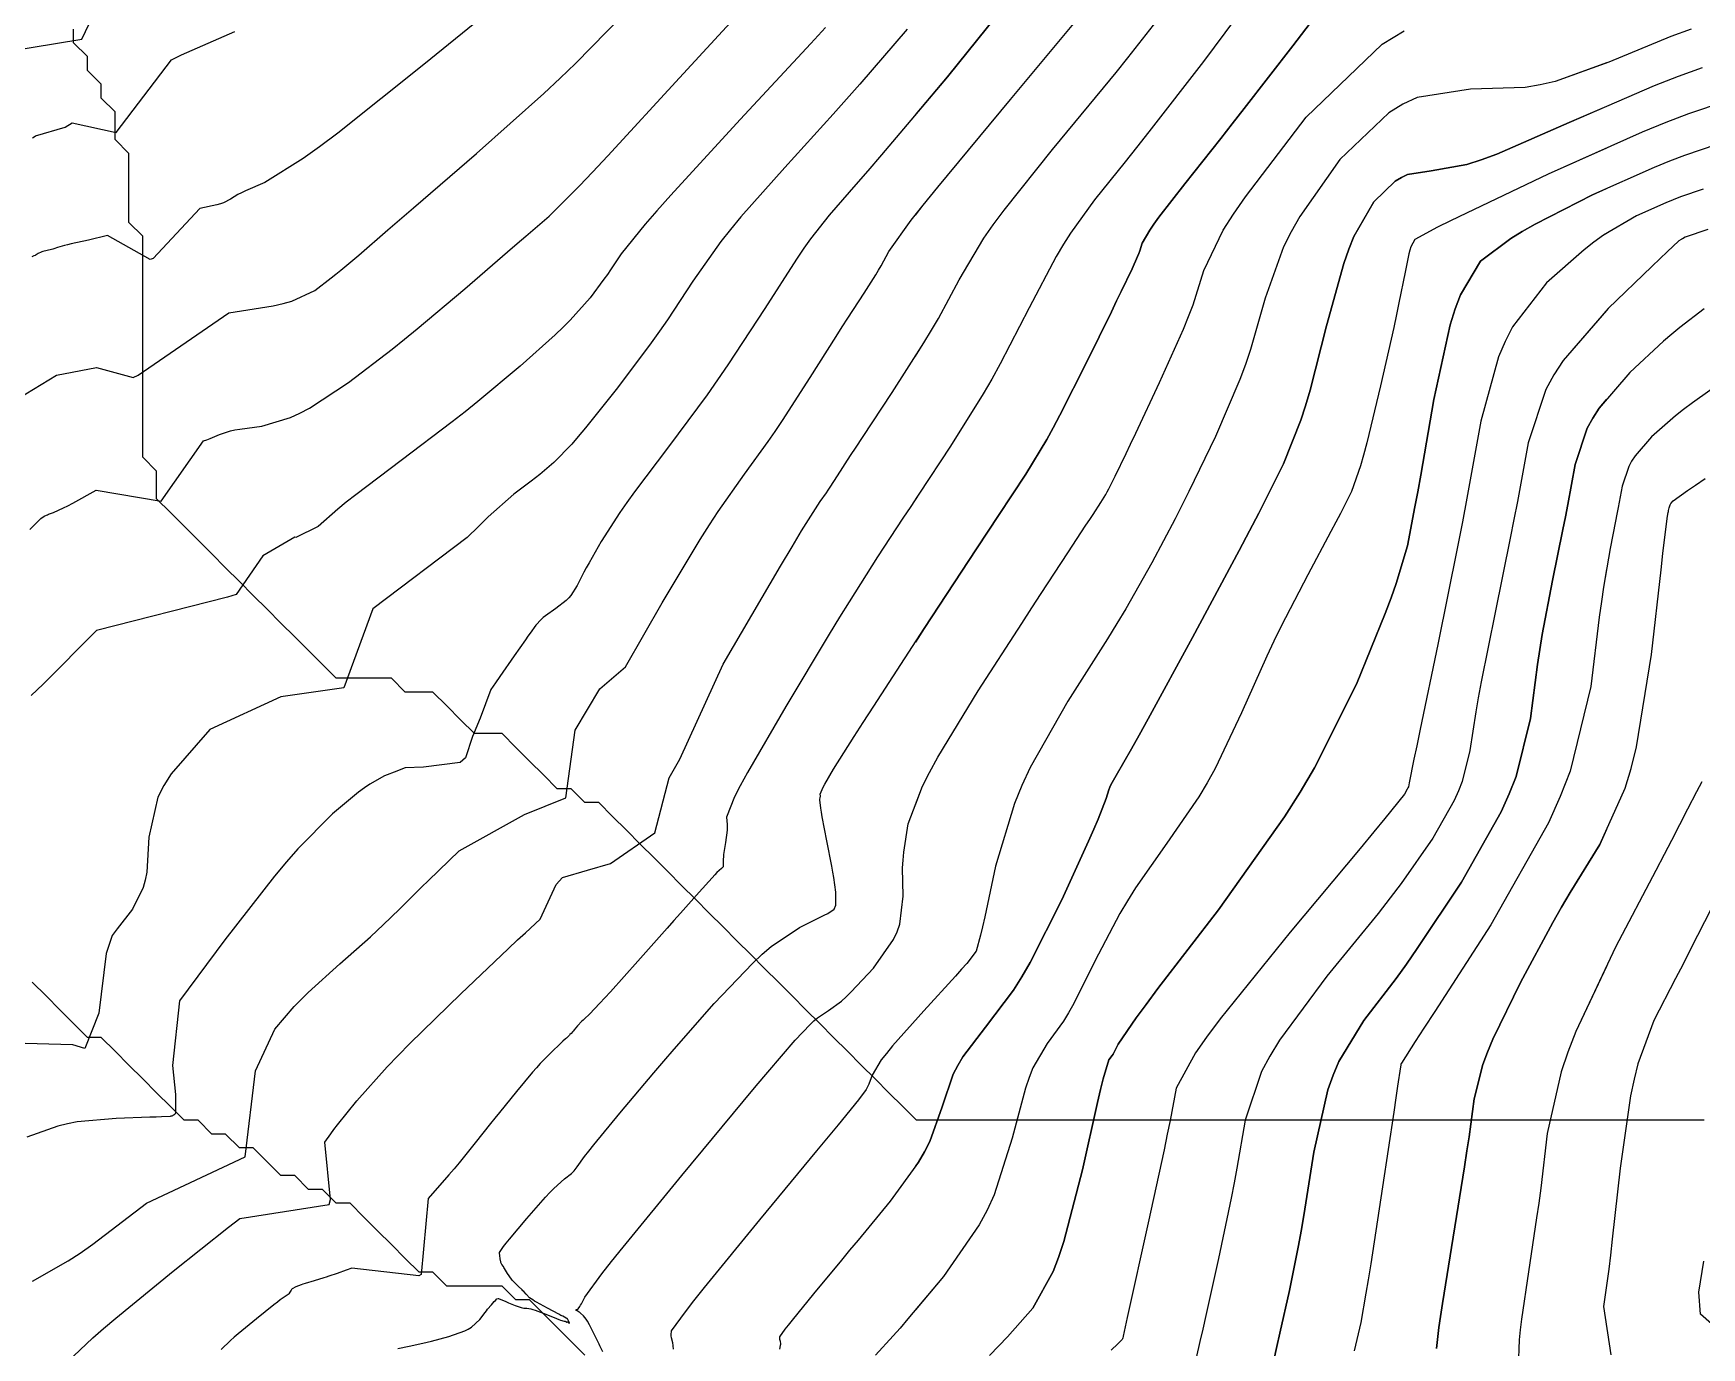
# Model space of a CAD drawing. Header units: metres. Extents: x 837475 to 838479, y 1189012 to 1191015.
# Drawn here: x 837761.1 to 837881.8, y 1190679.5 to 1190774.6 of the extents above; entities that cross this region are included whole.
import ezdxf

# ---------------------------------------------------------------- set-up
doc = ezdxf.new("R2010")
doc.units = ezdxf.units.M
doc.header["$LTSCALE"] = 0.3
for name, color, linetype in [('COTAS 10', 1, 'Continuous'), ('COTAS INT', 252, 'Continuous'), ('DRENAJE', 5, 'Continuous')]:
    doc.layers.add(name, color=color, linetype=linetype)

msp = doc.modelspace()

# ---------------------------------------------------------------- linework, layer by layer
at = {"layer": 'COTAS 10'}
for points, elevation in [([(837759.203, 1190773.266), (837764.619, 1190774.165), (837766.819, 1190778.773)], 1650), ([(837849.54, 1190777.655), (837845.756, 1190772.541), (837841.805, 1190767.453), (837840.907, 1190766.311), (837840.095, 1190765.285), (837837.872, 1190762.541), (837836.137, 1190760.129), (837835.631, 1190759.312), (837835.115, 1190758.431), (837833.163, 1190754.709), (837831.06, 1190750.654), (837830.448, 1190749.563), (837829.824, 1190748.486), (837827.464, 1190744.709), (837825.167, 1190741.235), (837824.583, 1190740.348), (837824.02, 1190739.494), (837822.173, 1190736.684), (837820.122, 1190733.447), (837819.431, 1190732.324), (837818.687, 1190731.103), (837815.552, 1190725.876), (837812.773, 1190721.076), (837812.252, 1190720.124), (837811.84, 1190719.336), (837811.251, 1190717.852), (837811.31, 1190717.317), (837811.306, 1190717.127), (837811.294, 1190716.919), (837811.179, 1190716.018), (837811.049, 1190715.161), (837811.028, 1190714.981), (837811.013, 1190714.825), (837811.012, 1190714.471), (837811.017, 1190714.304), (837811.007, 1190714.266), (837810.991, 1190714.233), (837810.889, 1190714.142), (837810.56, 1190713.841), (837810.401, 1190713.675), (837810.212, 1190713.472), (837809.284, 1190712.44), (837807.92, 1190710.901), (837807.456, 1190710.378), (837806.955, 1190709.813), (837804.835, 1190707.426), (837802.862, 1190705.221), (837802.453, 1190704.771), (837802.104, 1190704.391), (837801.341, 1190703.601), (837800.983, 1190703.266), (837800.889, 1190703.173), (837800.797, 1190703.081), (837800.486, 1190702.748), (837800.232, 1190702.463), (837800.177, 1190702.401), (837800.129, 1190702.346), (837800.01, 1190702.206), (837799.931, 1190702.116), (837799.909, 1190702.091), (837799.886, 1190702.067), (837799.8, 1190701.983), (837799.719, 1190701.907), (837799.698, 1190701.889), (837799.679, 1190701.872), (837799.616, 1190701.82), (837799.428, 1190701.648), (837799.33, 1190701.556), (837799.212, 1190701.445), (837798.618, 1190700.881), (837797.785, 1190700.021), (837797.517, 1190699.722), (837797.232, 1190699.398), (837796.065, 1190698.008), (837794.832, 1190696.488), (837794.505, 1190696.081), (837794.184, 1190695.681), (837793.078, 1190694.287), (837791.908, 1190692.846), (837791.547, 1190692.416), (837791.169, 1190691.973), (837789.671, 1190690.259), (837789.175, 1190684.765), (837789.01, 1190684.667), (837784.148, 1190685.222), (837783.739, 1190685.065), (837783.096, 1190684.831), (837782.485, 1190684.628), (837782.305, 1190684.571), (837782.12, 1190684.514), (837781.414, 1190684.307), (837780.763, 1190684.111), (837780.613, 1190684.061), (837780.476, 1190684.013), (837780.093, 1190683.857), (837779.846, 1190683.714), (837779.795, 1190683.675), (837779.752, 1190683.635), (837779.658, 1190683.491), (837779.592, 1190683.362), (837779.565, 1190683.331), (837779.536, 1190683.302), (837779.4, 1190683.215), (837778.975, 1190682.917), (837778.763, 1190682.755), (837778.51, 1190682.559), (837777.254, 1190681.561), (837775.937, 1190680.475), (837775.645, 1190680.223), (837775.385, 1190679.992), (837774.707, 1190679.331)], 1670), ([(837849.54, 1190777.655), (837845.756, 1190772.541), (837841.805, 1190767.453), (837840.907, 1190766.311), (837840.095, 1190765.285), (837837.872, 1190762.541), (837836.137, 1190760.129), (837835.631, 1190759.312), (837835.115, 1190758.431), (837833.163, 1190754.709), (837831.06, 1190750.654), (837830.448, 1190749.563), (837829.824, 1190748.486), (837827.464, 1190744.709), (837825.167, 1190741.235), (837824.923, 1190740.865)], 1670), ([(837818.413, 1190775.009), (837817.346, 1190773.846), (837812.251, 1190768.339), (837807.237, 1190762.875), (837806.222, 1190761.739), (837805.369, 1190760.767), (837803.634, 1190758.617), (837802.876, 1190757.471), (837802.638, 1190757.131), (837802.388, 1190756.782), (837801.383, 1190755.442), (837799.951, 1190753.829), (837799.43, 1190753.308), (837798.857, 1190752.754), (837796.338, 1190750.487), (837793.271, 1190747.933), (837792.351, 1190747.199), (837791.401, 1190746.453), (837787.714, 1190743.662), (837784.431, 1190741.187), (837783.735, 1190740.641), (837783.132, 1190740.155), (837781.725, 1190738.901), (837780.094, 1190738.106), (837780.021, 1190738.125), (837777.708, 1190736.77), (837775.783, 1190733.97), (837775.149, 1190733.772), (837765.672, 1190731.352), (837761.813, 1190727.487), (837760.95, 1190726.665)], 1660), ([(837886.152, 1190770.541), (837880.852, 1190768.758), (837879.214, 1190768.122), (837877.502, 1190767.424), (837870.703, 1190764.389), (837864.792, 1190761.572), (837863.641, 1190761.011), (837862.699, 1190760.545), (837861.048, 1190759.655), (837860.769, 1190759.13), (837860.693, 1190758.895), (837860.617, 1190758.62), (837860.345, 1190757.302), (837859.909, 1190755.084), (837859.73, 1190754.241), (837859.525, 1190753.299), (837858.574, 1190749.073), (837857.573, 1190744.936), (837857.337, 1190744.05), (837857.119, 1190743.278), (837856.478, 1190741.426), (837855.671, 1190739.823), (837855.349, 1190739.207), (837854.983, 1190738.517), (837853.305, 1190735.402), (837851.38, 1190731.678), (837850.859, 1190730.603), (837850.344, 1190729.509), (837848.525, 1190725.402), (837846.61, 1190721.38), (837846.034, 1190720.341), (837845.439, 1190719.333), (837843.123, 1190715.962), (837840.836, 1190712.73), (837840.259, 1190711.81), (837839.707, 1190710.88), (837837.915, 1190707.433), (837836.392, 1190704.38), (837836.01, 1190703.698), (837835.644, 1190703.087), (837834.465, 1190701.472), (837833.427, 1190699.72), (837833.151, 1190699.022), (837832.878, 1190698.233), (837831.934, 1190694.617), (837830.613, 1190690.519), (837830.103, 1190689.426), (837829.532, 1190688.35), (837826.949, 1190684.617), (837824.923, 1190682.197)], 1680), ([(837874.923, 1190766.273), (837870.703, 1190764.389), (837864.792, 1190761.572), (837863.641, 1190761.011), (837862.699, 1190760.545), (837861.048, 1190759.655), (837860.769, 1190759.13), (837860.693, 1190758.895), (837860.617, 1190758.62), (837860.345, 1190757.302), (837859.909, 1190755.084), (837859.73, 1190754.241), (837859.525, 1190753.299), (837858.574, 1190749.073), (837857.573, 1190744.936), (837857.337, 1190744.05), (837857.119, 1190743.278), (837856.478, 1190741.426), (837855.671, 1190739.823), (837855.349, 1190739.207), (837854.983, 1190738.517), (837853.305, 1190735.402), (837851.38, 1190731.678), (837850.859, 1190730.603), (837850.344, 1190729.509), (837848.525, 1190725.402), (837846.61, 1190721.38), (837846.034, 1190720.341), (837845.439, 1190719.333), (837843.123, 1190715.962), (837840.836, 1190712.73), (837840.259, 1190711.81), (837839.707, 1190710.88), (837837.915, 1190707.433), (837836.392, 1190704.38), (837836.01, 1190703.698), (837835.644, 1190703.087), (837834.465, 1190701.472), (837833.427, 1190699.72), (837833.151, 1190699.022), (837832.878, 1190698.233), (837831.934, 1190694.617), (837830.613, 1190690.519), (837830.103, 1190689.426), (837829.532, 1190688.35), (837826.949, 1190684.617), (837824.377, 1190681.544), (837823.812, 1190680.885), (837823.312, 1190680.31), (837822.038, 1190678.925)], 1680), ([(837883.831, 1190749.738), (837881.139, 1190747.832), (837880.503, 1190747.351), (837879.914, 1190746.889), (837878.182, 1190745.387), (837876.989, 1190744.006), (837876.74, 1190743.62), (837876.527, 1190743.232), (837876.051, 1190741.818), (837875.769, 1190740.26), (837875.677, 1190739.782), (837875.579, 1190739.282), (837875.178, 1190737.309), (837874.699, 1190734.493), (837874.552, 1190733.463), (837874.399, 1190732.324), (837873.797, 1190727.309), (837872.294, 1190721.181), (837871.574, 1190719.342), (837870.722, 1190717.44), (837866.546, 1190710.058), (837862.492, 1190703.788), (837861.716, 1190702.587), (837861.091, 1190701.619), (837860.086, 1190700.058), (837860.066, 1190700.018), (837860.062, 1190700.008), (837860.059, 1190700), (837860.053, 1190699.975), (837860.047, 1190699.936), (837860.045, 1190699.918), (837860.041, 1190699.897), (837860.025, 1190699.798), (837859.812, 1190698.393), (837859.685, 1190697.55), (837859.528, 1190696.509), (837858.714, 1190691.109), (837857.86, 1190685.535), (837857.678, 1190684.385), (837857.52, 1190683.405), (837857.144, 1190681.286), (837856.67, 1190679.235)], 1690), ([(837874.923, 1190735.813), (837874.699, 1190734.493), (837874.552, 1190733.463), (837874.399, 1190732.324), (837873.797, 1190727.309), (837872.294, 1190721.181), (837871.574, 1190719.342), (837870.722, 1190717.44), (837866.546, 1190710.058), (837862.492, 1190703.788), (837861.716, 1190702.587), (837861.091, 1190701.619), (837860.086, 1190700.058), (837860.066, 1190700.018), (837860.062, 1190700.008), (837860.059, 1190700), (837860.053, 1190699.975), (837860.047, 1190699.936), (837860.045, 1190699.918), (837860.041, 1190699.897), (837860.025, 1190699.798), (837859.812, 1190698.393), (837859.685, 1190697.55), (837859.528, 1190696.509), (837858.714, 1190691.109), (837857.86, 1190685.535), (837857.678, 1190684.385), (837857.52, 1190683.405), (837857.144, 1190681.286), (837856.67, 1190679.235)], 1690)]:
    msp.add_lwpolyline(points, dxfattribs=dict(at, elevation=elevation))
at = {"layer": 'COTAS INT'}
for points, elevation in [([(837787.467, 1190679.403), (837788.295, 1190679.577), (837789.29, 1190679.783), (837789.595, 1190679.855), (837789.913, 1190679.933), (837791.165, 1190680.268), (837792.322, 1190680.685), (837792.578, 1190680.815), (837792.808, 1190680.952), (837793.407, 1190681.497), (837793.792, 1190682.02), (837793.886, 1190682.142), (837793.975, 1190682.254), (837794.25, 1190682.577), (837794.455, 1190682.798), (837794.538, 1190682.888), (837794.633, 1190682.99), (837794.726, 1190683.02), (837794.763, 1190683.016), (837794.806, 1190683.007), (837795.002, 1190682.931), (837795.288, 1190682.801), (837795.388, 1190682.759), (837795.497, 1190682.713), (837795.962, 1190682.524), (837796.41, 1190682.366), (837796.508, 1190682.339), (837796.595, 1190682.321), (837796.812, 1190682.316), (837797.112, 1190682.277), (837797.249, 1190682.236), (837797.411, 1190682.182), (837798.194, 1190681.88), (837798.966, 1190681.568), (837799.121, 1190681.509), (837799.251, 1190681.461), (837799.507, 1190681.384), (837799.586, 1190681.377), (837799.603, 1190681.373), (837799.619, 1190681.367), (837799.663, 1190681.339), (837799.69, 1190681.316), (837799.695, 1190681.314), (837799.699, 1190681.314), (837799.709, 1190681.33), (837799.729, 1190681.337), (837799.741, 1190681.332), (837799.755, 1190681.324), (837799.829, 1190681.268), (837799.89, 1190681.23), (837799.897, 1190681.232), (837799.899, 1190681.241), (837799.87, 1190681.319), (837799.822, 1190681.418), (837799.803, 1190681.456), (837799.783, 1190681.497), (837799.772, 1190681.519), (837799.768, 1190681.525), (837799.764, 1190681.53), (837799.748, 1190681.549), (837799.722, 1190681.569), (837799.712, 1190681.575), (837799.701, 1190681.582), (837799.648, 1190681.609), (837799.406, 1190681.736), (837799.276, 1190681.805), (837799.118, 1190681.89), (837798.317, 1190682.319), (837797.519, 1190682.754), (837797.362, 1190682.842), (837797.234, 1190682.917), (837797.003, 1190683.069), (837796.938, 1190683.149), (837796.914, 1190683.177), (837796.887, 1190683.209), (837796.769, 1190683.346), (837796.595, 1190683.528), (837796.533, 1190683.588), (837796.466, 1190683.652), (837796.174, 1190683.915), (837795.859, 1190684.233), (837795.776, 1190684.331), (837795.696, 1190684.433), (837795.423, 1190684.837), (837795.202, 1190685.197), (837795.154, 1190685.272), (837795.113, 1190685.336), (837795.012, 1190685.476), (837794.954, 1190685.583), (837794.941, 1190685.627), (837794.927, 1190685.676), (837794.887, 1190685.903), (837794.856, 1190686.134), (837794.849, 1190686.186), (837794.843, 1190686.233), (837794.828, 1190686.358), (837795.125, 1190686.789), (837795.315, 1190687.028), (837795.553, 1190687.319), (837796.804, 1190688.806), (837798.171, 1190690.357), (837798.482, 1190690.689), (837798.764, 1190690.979), (837799.538, 1190691.677), (837800.031, 1190692.068), (837800.136, 1190692.165), (837800.227, 1190692.256), (837800.441, 1190692.547), (837800.992, 1190693.301), (837801.296, 1190693.685), (837801.665, 1190694.144), (837803.544, 1190696.438), (837805.992, 1190699.352), (837806.72, 1190700.202), (837807.469, 1190701.072), (837810.357, 1190704.372), (837813.15, 1190707.297), (837813.839, 1190707.931), (837814.492, 1190708.489), (837816.547, 1190709.868), (837818.037, 1190710.607), (837818.334, 1190710.762), (837818.58, 1190710.896), (837819.052, 1190711.198), (837819.155, 1190711.486), (837819.169, 1190711.611), (837819.178, 1190711.755), (837819.157, 1190712.439), (837819.023, 1190713.499), (837818.96, 1190713.882), (837818.886, 1190714.303), (837818.524, 1190716.143), (837818.181, 1190717.869), (837818.119, 1190718.218), (837818.071, 1190718.511), (837818.017, 1190719.105), (837818.043, 1190719.307), (837818.046, 1190719.354), (837818.046, 1190719.397), (837818.033, 1190719.517), (837818.166, 1190719.851), (837818.258, 1190720.028), (837818.375, 1190720.242), (837819, 1190721.321), (837820.484, 1190723.685), (837821.142, 1190724.708), (837821.908, 1190725.892), (837825.569, 1190731.503), (837829.347, 1190737.263), (837830.187, 1190738.542), (837830.937, 1190739.684), (837832.903, 1190742.666), (837834.423, 1190745.183), (837834.893, 1190746.032), (837835.384, 1190746.946), (837837.334, 1190750.797), (837839.105, 1190754.434), (837839.483, 1190755.213), (837839.813, 1190755.894), (837840.598, 1190757.533), (837840.996, 1190758.425), (837841.081, 1190758.635), (837841.155, 1190758.83), (837841.333, 1190759.402), (837841.872, 1190760.343), (837842.173, 1190760.771), (837842.54, 1190761.271), (837844.416, 1190763.681), (837847.019, 1190766.968), (837847.845, 1190768.021), (837848.715, 1190769.137), (837852.238, 1190773.681), (837855.364, 1190777.802)], 1672), ([(837855.364, 1190777.802), (837852.238, 1190773.681), (837848.715, 1190769.137), (837847.845, 1190768.021), (837847.019, 1190766.968), (837844.416, 1190763.681), (837842.54, 1190761.271), (837842.173, 1190760.771), (837841.872, 1190760.343), (837841.333, 1190759.402), (837841.155, 1190758.83), (837841.081, 1190758.635), (837840.996, 1190758.425), (837840.598, 1190757.533), (837839.813, 1190755.894), (837839.483, 1190755.213), (837839.105, 1190754.434), (837837.334, 1190750.797), (837835.384, 1190746.946), (837834.893, 1190746.032), (837834.423, 1190745.183), (837832.903, 1190742.666), (837830.937, 1190739.684), (837830.187, 1190738.542), (837829.347, 1190737.263), (837825.569, 1190731.503), (837824.923, 1190730.514)], 1672), ([(837832.23, 1190777.644), (837827.241, 1190771.419), (837822.478, 1190765.796), (837821.481, 1190764.628), (837820.622, 1190763.628), (837818.682, 1190761.419), (837817.338, 1190759.707), (837816.857, 1190759.021), (837816.327, 1190758.242), (837814.018, 1190754.664), (837811.358, 1190750.588), (837810.608, 1190749.496), (837809.851, 1190748.42), (837807.07, 1190744.664), (837804.605, 1190741.389), (837804.048, 1190740.616), (837803.546, 1190739.901), (837802.186, 1190737.802), (837801.31, 1190736.268), (837801.112, 1190735.91), (837800.934, 1190735.58), (837800.453, 1190734.629), (837800.001, 1190733.907), (837799.841, 1190733.722), (837799.666, 1190733.543), (837798.911, 1190732.95), (837798.17, 1190732.431), (837798.004, 1190732.299), (837797.855, 1190732.172), (837797.461, 1190731.756), (837797.048, 1190731.18), (837796.887, 1190730.952), (837796.707, 1190730.695), (837795.888, 1190729.52), (837794.852, 1190728.025), (837794.534, 1190727.566), (837794.202, 1190727.087), (837793.436, 1190725.029), (837792.882, 1190723.699), (837792.366, 1190722.148), (837791.977, 1190721.815), (837789.334, 1190721.481), (837788.02, 1190721.42), (837787.707, 1190721.3), (837787.412, 1190721.189), (837786.506, 1190720.851), (837785.453, 1190720.253), (837785.066, 1190719.978), (837784.639, 1190719.656), (837782.752, 1190718.095), (837780.247, 1190715.559), (837779.429, 1190714.622), (837778.558, 1190713.583), (837774.965, 1190708.98), (837771.678, 1190704.57), (837771.169, 1190699.883), (837771.401, 1190697.797), (837771.392, 1190696.424), (837771.367, 1190696.392), (837771.356, 1190696.381), (837771.344, 1190696.37), (837771.29, 1190696.324), (837771.233, 1190696.28), (837771.219, 1190696.271), (837771.206, 1190696.262), (837771.168, 1190696.241), (837771.138, 1190696.228), (837771.124, 1190696.224), (837771.1, 1190696.218), (837771.073, 1190696.213), (837771.064, 1190696.21), (837771.054, 1190696.208), (837771.01, 1190696.194), (837770.382, 1190696.163), (837770.004, 1190696.15), (837769.537, 1190696.134), (837767.11, 1190696.06), (837764.29, 1190695.798), (837763.575, 1190695.664), (837762.889, 1190695.503), (837760.647, 1190694.701)], 1664), ([(837760.865, 1190738.681), (837761.434, 1190739.252), (837761.553, 1190739.366), (837761.655, 1190739.461), (837761.886, 1190739.643), (837762.066, 1190739.717), (837762.136, 1190739.743), (837762.214, 1190739.772), (837762.572, 1190739.9), (837763.297, 1190740.236), (837763.608, 1190740.397), (837763.967, 1190740.587), (837765.66, 1190741.518), (837770.351, 1190740.717), (837773.416, 1190745.081), (837773.666, 1190745.168), (837773.897, 1190745.252), (837774.573, 1190745.542), (837775.379, 1190745.806), (837775.692, 1190745.874), (837776.044, 1190745.94), (837777.639, 1190746.162), (837779.725, 1190746.771), (837780.386, 1190747.081), (837781.084, 1190747.453), (837783.905, 1190749.308), (837787.058, 1190751.722), (837787.964, 1190752.446), (837788.885, 1190753.194), (837792.33, 1190756.095), (837795.419, 1190758.763), (837796.114, 1190759.363), (837796.74, 1190759.904), (837798.425, 1190761.357), (837800.622, 1190763.538), (837801.571, 1190764.536), (837802.668, 1190765.706), (837807.86, 1190771.357), (837812.953, 1190776.882)], 1658), ([(837795.344, 1190777.206), (837789.353, 1190772.33), (837783.133, 1190767.366), (837781.802, 1190766.36), (837780.641, 1190765.514), (837777.856, 1190763.788), (837776.454, 1190763.186), (837776.163, 1190763.048), (837775.914, 1190762.923), (837775.369, 1190762.573), (837774.866, 1190762.309), (837774.643, 1190762.237), (837774.385, 1190762.166), (837773.152, 1190761.913), (837769.783, 1190758.295), (837769.552, 1190758.21), (837766.474, 1190759.939), (837765.103, 1190759.616), (837763.842, 1190759.335), (837763.58, 1190759.272), (837763.356, 1190759.217), (837762.86, 1190759.071), (837762.593, 1190758.977), (837762.514, 1190758.953), (837762.431, 1190758.931), (837762.112, 1190758.862), (837761.808, 1190758.79), (837761.735, 1190758.766), (837761.667, 1190758.741), (837761.465, 1190758.637), (837761.312, 1190758.541), (837761.276, 1190758.521), (837761.243, 1190758.504), (837761.145, 1190758.467), (837761, 1190758.4)], 1654), ([(837824.923, 1190768.683), (837827.241, 1190771.419), (837832.23, 1190777.644)], 1664), ([(837760.015, 1190748.152), (837762.786, 1190749.839), (837765.685, 1190750.407), (837768.332, 1190749.683), (837768.688, 1190749.835), (837775.246, 1190754.349), (837778.466, 1190754.852), (837779.179, 1190755.022), (837779.816, 1190755.204), (837781.472, 1190755.97), (837782.66, 1190756.88), (837783.002, 1190757.152), (837783.349, 1190757.434), (837784.648, 1190758.528), (837786.767, 1190760.357), (837788.617, 1190761.952), (837793.176, 1190765.882), (837798.048, 1190770.219), (837799.23, 1190771.324), (837800.34, 1190772.387), (837803.745, 1190775.882)], 1656), ([(837761.048, 1190684.276), (837763.63, 1190685.738), (837764.493, 1190686.312), (837765.42, 1190686.961), (837769.303, 1190689.919), (837776.438, 1190693.269), (837777.17, 1190699.5), (837778.587, 1190702.52), (837779.979, 1190704.144), (837780.465, 1190704.645), (837780.995, 1190705.169), (837783.272, 1190707.247), (837785.493, 1190709.206), (837785.987, 1190709.654), (837786.429, 1190710.061), (837787.589, 1190711.192), (837788.75, 1190712.367), (837789.193, 1190712.802), (837789.688, 1190713.284), (837791.915, 1190715.421), (837796.652, 1190718.044), (837799.645, 1190719.264), (837800.311, 1190724.142), (837802.085, 1190727.136), (837803.956, 1190728.729), (837806.603, 1190733.361), (837809.359, 1190737.955), (837810.024, 1190739.012), (837810.648, 1190739.977), (837812.549, 1190742.688), (837814.268, 1190745.038), (837814.777, 1190745.775), (837815.301, 1190746.55), (837817.312, 1190749.662), (837819.19, 1190752.641), (837819.629, 1190753.332), (837820.034, 1190753.965), (837821.205, 1190755.769), (837822.055, 1190757.1), (837822.256, 1190757.436), (837822.443, 1190757.756), (837822.999, 1190758.795), (837824.627, 1190761.057), (837825.491, 1190762.149), (837826.534, 1190763.443), (837831.793, 1190769.8), (837836.986, 1190776.003)], 1666), ([(837763.567, 1190678.408), (837765.423, 1190680.176), (837766.196, 1190680.85), (837767.082, 1190681.604), (837771.219, 1190684.992), (837775.234, 1190688.182), (837776.044, 1190688.811), (837782.5, 1190689.833), (837782.608, 1190690.18), (837782.202, 1190694.335), (837782.622, 1190694.946), (837782.849, 1190695.243), (837783.125, 1190695.595), (837784.52, 1190697.327), (837786.713, 1190699.789), (837787.491, 1190700.601), (837788.343, 1190701.469), (837792.037, 1190705.077), (837795.46, 1190708.325), (837796.141, 1190708.967), (837796.707, 1190709.497), (837797.787, 1190710.484), (837798.944, 1190712.978), (837799.396, 1190713.5), (837801.194, 1190714.031), (837802.861, 1190714.496), (837806.076, 1190716.713), (837807.099, 1190720.699), (837807.884, 1190722.051), (837811.02, 1190728.921), (837815.172, 1190736.008), (837816.001, 1190737.408), (837816.691, 1190738.565), (837818.028, 1190740.711), (837818.483, 1190741.334), (837818.618, 1190741.529), (837818.756, 1190741.734), (837819.289, 1190742.558), (837820.235, 1190744.024), (837820.634, 1190744.635), (837821.093, 1190745.334), (837823.248, 1190748.598), (837825.537, 1190752.186), (837826.081, 1190753.089), (837826.585, 1190753.954), (837828.081, 1190756.752), (837829.871, 1190759.744), (837830.561, 1190760.731), (837831.335, 1190761.786), (837834.833, 1190766.171), (837838.54, 1190770.644), (837839.447, 1190771.756), (837840.302, 1190772.813), (837842.955, 1190776.171)], 1668), ([(837824.923, 1190751.224), (837825.537, 1190752.186), (837826.081, 1190753.089), (837826.585, 1190753.954), (837828.081, 1190756.752), (837829.871, 1190759.744), (837830.561, 1190760.731), (837831.335, 1190761.786), (837834.833, 1190766.171), (837838.54, 1190770.644), (837839.447, 1190771.756), (837840.302, 1190772.813), (837842.955, 1190776.171)], 1668), ([(837824.923, 1190761.432), (837825.491, 1190762.149), (837826.534, 1190763.443), (837831.793, 1190769.8), (837836.986, 1190776.003)], 1666), ([(837824.321, 1190774.879), (837820.904, 1190770.905), (837819.947, 1190769.818), (837818.984, 1190768.737), (837815.466, 1190764.879), (837812.288, 1190761.291), (837811.539, 1190760.38), (837810.848, 1190759.504), (837808.826, 1190756.64), (837806.984, 1190753.857), (837806.406, 1190753.033), (837805.799, 1190752.185), (837803.36, 1190748.931), (837801.055, 1190746.028), (837800.533, 1190745.403), (837800.06, 1190744.855), (837798.771, 1190743.519), (837797.742, 1190742.662), (837797.433, 1190742.416), (837797.115, 1190742.165), (837795.877, 1190741.229), (837794.016, 1190739.584), (837793.303, 1190738.888), (837792.505, 1190738.086), (837785.664, 1190732.943), (837783.57, 1190727.208), (837779.019, 1190726.571), (837773.887, 1190724.192), (837771.073, 1190721), (837770.541, 1190720.148), (837770.115, 1190719.31), (837769.471, 1190716.399), (837769.322, 1190713.886), (837769.209, 1190713.299), (837769.065, 1190712.759), (837768.283, 1190711.201), (837767.167, 1190709.766), (837766.811, 1190709.304), (837766.378, 1190707.997), (837765.837, 1190703.67), (837764.832, 1190701.12), (837763.978, 1190701.378), (837759.655, 1190701.506)], 1662), ([(837761.059, 1190767.026), (837761.17, 1190767.1), (837761.276, 1190767.152), (837763.419, 1190767.778), (837763.908, 1190768.107), (837767.113, 1190767.411), (837771.114, 1190772.665), (837771.833, 1190773.016), (837772.595, 1190773.372), (837775.694, 1190774.708)], 1652), ([(837802.304, 1190679.174), (837802.14, 1190679.497), (837802.088, 1190679.599), (837802.034, 1190679.707), (837801.818, 1190680.141), (837801.604, 1190680.576), (837801.552, 1190680.684), (837801.503, 1190680.787), (837801.352, 1190681.112), (837801.204, 1190681.389), (837801.157, 1190681.461), (837801.107, 1190681.531), (837800.904, 1190681.769), (837800.701, 1190681.962), (837800.65, 1190682.004), (837800.603, 1190682.042), (837800.452, 1190682.138), (837800.354, 1190682.189), (837800.339, 1190682.198), (837800.331, 1190682.204), (837800.345, 1190682.21), (837800.404, 1190682.216), (837800.422, 1190682.223), (837800.442, 1190682.232), (837800.525, 1190682.282), (837800.652, 1190682.449), (837800.701, 1190682.531), (837800.755, 1190682.629), (837800.999, 1190683.113), (837802.249, 1190684.82), (837802.937, 1190685.69), (837803.773, 1190686.732), (837808.031, 1190691.93), (837812.465, 1190697.275), (837813.414, 1190698.411), (837814.241, 1190699.397), (837816.219, 1190701.714), (837817.314, 1190702.861), (837817.584, 1190703.11), (837817.84, 1190703.329), (837818.646, 1190703.869), (837819.578, 1190704.55), (837819.913, 1190704.857), (837820.282, 1190705.216), (837821.893, 1190706.939), (837823.335, 1190708.991), (837823.597, 1190709.556), (837823.8, 1190710.121), (837824.036, 1190712.15), (837823.999, 1190714.181), (837824.03, 1190714.745), (837824.077, 1190715.312), (837824.395, 1190717.366), (837825.437, 1190720.098), (837825.94, 1190721.09), (837826.537, 1190722.186), (837829.469, 1190726.995), (837832.618, 1190731.861), (837833.352, 1190732.993), (837834.026, 1190734.03), (837835.959, 1190736.995), (837837.263, 1190738.983), (837837.54, 1190739.405), (837837.779, 1190739.77), (837838.341, 1190740.623), (837838.697, 1190741.211), (837838.806, 1190741.41), (837838.921, 1190741.623), (837839.377, 1190742.523), (837840.167, 1190744.172), (837840.492, 1190744.858), (837840.864, 1190745.644), (837842.592, 1190749.308), (837844.316, 1190753.174), (837844.685, 1190754.087), (837845.007, 1190754.931), (837845.778, 1190757.408), (837847.197, 1190760.346), (837847.927, 1190761.481), (837848.804, 1190762.754), (837853.186, 1190768.515), (837858.696, 1190773.79), (837860.282, 1190774.758)], 1674), ([(837881.035, 1190774.88), (837879.569, 1190774.35), (837875.086, 1190772.491), (837871.211, 1190771.086), (837870.129, 1190770.843), (837869.042, 1190770.663), (837865.086, 1190770.537), (837861.214, 1190769.932), (837860.181, 1190769.449), (837859.165, 1190768.829), (837855.637, 1190765.452), (837852.728, 1190761.315), (837852.102, 1190760.216), (837851.554, 1190759.138), (837850.223, 1190755.414), (837849.171, 1190751.695), (837848.798, 1190750.621), (837848.39, 1190749.527), (837846.624, 1190745.414), (837844.707, 1190741.43), (837844.204, 1190740.417), (837843.712, 1190739.443), (837842.038, 1190736.253), (837840.135, 1190732.935), (837839.499, 1190731.88), (837838.816, 1190730.766), (837835.958, 1190726.253), (837833.229, 1190721.441), (837832.628, 1190720.139), (837832.094, 1190718.85), (837830.722, 1190714.303), (837829.937, 1190710.645), (837829.773, 1190709.916), (837829.632, 1190709.311), (837829.315, 1190708.149), (837828.634, 1190707.272), (837828.264, 1190706.845), (837827.816, 1190706.338), (837825.539, 1190703.846), (837824.923, 1190703.156)], 1676), ([(837824.923, 1190718.752), (837825.437, 1190720.098), (837825.94, 1190721.09), (837826.537, 1190722.186), (837829.469, 1190726.995), (837832.618, 1190731.861), (837833.352, 1190732.993), (837834.026, 1190734.03), (837835.959, 1190736.995), (837837.263, 1190738.983), (837837.54, 1190739.405), (837837.779, 1190739.77), (837838.341, 1190740.623), (837838.697, 1190741.211), (837838.806, 1190741.41), (837838.921, 1190741.623), (837839.377, 1190742.523), (837840.167, 1190744.172), (837840.492, 1190744.858), (837840.864, 1190745.644), (837842.592, 1190749.308), (837844.316, 1190753.174), (837844.685, 1190754.087), (837845.007, 1190754.931), (837845.778, 1190757.408), (837847.197, 1190760.346), (837847.927, 1190761.481), (837848.804, 1190762.754), (837853.186, 1190768.515), (837858.696, 1190773.79), (837860.282, 1190774.758)], 1674), ([(837874.923, 1190772.432), (837871.211, 1190771.086), (837870.129, 1190770.843), (837869.042, 1190770.663), (837865.086, 1190770.537), (837861.214, 1190769.932), (837860.181, 1190769.449), (837859.165, 1190768.829), (837855.637, 1190765.452), (837852.728, 1190761.315), (837852.102, 1190760.216), (837851.554, 1190759.138), (837850.223, 1190755.414), (837849.171, 1190751.695), (837848.798, 1190750.621), (837848.39, 1190749.527), (837846.624, 1190745.414), (837844.707, 1190741.43), (837844.204, 1190740.417), (837843.712, 1190739.443), (837842.038, 1190736.253), (837840.135, 1190732.935), (837839.499, 1190731.88), (837838.816, 1190730.766), (837835.958, 1190726.253), (837833.229, 1190721.441), (837832.628, 1190720.139), (837832.094, 1190718.85), (837830.722, 1190714.303), (837829.937, 1190710.645), (837829.773, 1190709.916), (837829.632, 1190709.311), (837829.315, 1190708.149), (837828.634, 1190707.272), (837828.264, 1190706.845), (837827.816, 1190706.338), (837825.539, 1190703.846), (837823.267, 1190701.299), (837822.822, 1190700.759), (837822.456, 1190700.289), (837821.799, 1190699.189), (837821.564, 1190698.527), (837821.464, 1190698.335), (837821.349, 1190698.138), (837820.811, 1190697.396), (837819.327, 1190695.597), (837817.774, 1190693.714), (837813.651, 1190688.713), (837809.644, 1190683.812), (837808.876, 1190682.854), (837808.255, 1190682.069), (837807.245, 1190680.678), (837807.232, 1190680.39), (837807.24, 1190680.301), (837807.253, 1190680.207), (837807.342, 1190679.835), (837807.401, 1190679.359)], 1676), ([(837824.923, 1190692.58), (837825.151, 1190692.894), (837825.588, 1190693.643), (837825.968, 1190694.378), (837826.866, 1190696.903), (837827.667, 1190699.261), (837827.986, 1190699.89), (837828.347, 1190700.509), (837830.002, 1190702.659), (837832.021, 1190705.339), (837832.611, 1190706.292), (837833.215, 1190707.337), (837835.511, 1190711.873), (837837.454, 1190716.122), (837837.835, 1190716.986), (837838.15, 1190717.714), (837838.72, 1190719.214), (837838.91, 1190719.841), (837838.983, 1190720.019), (837839.066, 1190720.199), (837839.443, 1190720.863), (837840.556, 1190722.807), (837841.103, 1190723.794), (837841.755, 1190724.975), (837844.971, 1190730.863), (837848.348, 1190737.142), (837849.101, 1190738.571), (837849.775, 1190739.865), (837851.551, 1190743.42), (837852.796, 1190746.583), (837853.135, 1190747.63), (837853.472, 1190748.751), (837854.668, 1190753.42), (837855.911, 1190757.93), (837856.277, 1190758.952), (837856.653, 1190759.875), (837858.088, 1190762.389), (837859.634, 1190763.869), (837860.079, 1190764.141), (837860.532, 1190764.352), (837862.229, 1190764.618), (837864.824, 1190765.079), (837865.843, 1190765.414), (837866.992, 1190765.84), (837872.229, 1190768.126), (837878.391, 1190770.8), (837880.124, 1190771.47), (837881.868, 1190772.109)], 1678), ([(837874.923, 1190769.295), (837872.229, 1190768.126), (837866.992, 1190765.84), (837865.843, 1190765.414), (837864.824, 1190765.079), (837862.229, 1190764.618), (837860.532, 1190764.352), (837860.079, 1190764.141), (837859.634, 1190763.869), (837858.088, 1190762.389), (837856.653, 1190759.875), (837856.277, 1190758.952), (837855.911, 1190757.93), (837854.668, 1190753.42), (837853.472, 1190748.751), (837853.135, 1190747.63), (837852.796, 1190746.583), (837851.551, 1190743.42), (837849.775, 1190739.865), (837849.101, 1190738.571), (837848.348, 1190737.142), (837844.971, 1190730.863), (837841.755, 1190724.975), (837841.103, 1190723.794), (837840.556, 1190722.807), (837839.443, 1190720.863), (837839.066, 1190720.199), (837838.983, 1190720.019), (837838.91, 1190719.841), (837838.72, 1190719.214), (837838.15, 1190717.714), (837837.835, 1190716.986), (837837.454, 1190716.122), (837835.511, 1190711.873), (837833.215, 1190707.337), (837832.611, 1190706.292), (837832.021, 1190705.339), (837830.002, 1190702.659), (837828.347, 1190700.509), (837827.986, 1190699.89), (837827.667, 1190699.261), (837826.866, 1190696.903), (837825.968, 1190694.378), (837825.588, 1190693.643), (837825.151, 1190692.894), (837823.097, 1190690.059), (837820.772, 1190687.246), (837820.164, 1190686.509), (837819.571, 1190685.791), (837817.558, 1190683.351), (837816.017, 1190681.466), (837815.721, 1190681.098), (837815.483, 1190680.796), (837815.094, 1190680.261), (837815.089, 1190680.15), (837815.092, 1190680.116), (837815.097, 1190680.08), (837815.132, 1190679.937), (837815.154, 1190679.753), (837815.152, 1190679.692), (837815.146, 1190679.626), (837815.092, 1190679.349)], 1678), ([(837884.038, 1190766.919), (837880.559, 1190765.748), (837879.484, 1190765.331), (837878.36, 1190764.873), (837873.898, 1190762.881), (837869.75, 1190760.773), (837868.825, 1190760.242), (837867.996, 1190759.734), (837865.81, 1190758.088), (837864.347, 1190755.643), (837863.974, 1190754.632), (837863.615, 1190753.475), (837862.436, 1190748.088), (837861.481, 1190742.609), (837861.263, 1190741.394), (837861.066, 1190740.311), (837860.523, 1190737.489), (837859.709, 1190734.759), (837859.341, 1190733.733), (837858.911, 1190732.591), (837856.84, 1190727.489), (837853.801, 1190721.416), (837852.76, 1190719.661), (837851.633, 1190717.874), (837846.84, 1190711.154), (837842.47, 1190705.449), (837841.609, 1190704.302), (837840.899, 1190703.342), (837839.596, 1190701.439), (837839.302, 1190700.848), (837839.228, 1190700.716), (837839.157, 1190700.598), (837838.929, 1190700.285), (837838.507, 1190698.93), (837838.315, 1190698.154), (837838.089, 1190697.205), (837837.001, 1190692.331), (837835.658, 1190687.144), (837835.271, 1190685.997), (837834.879, 1190684.976), (837833.41, 1190682.331), (837831.581, 1190680.259), (837830.962, 1190679.597), (837830.293, 1190678.898)], 1682), ([(837830.293, 1190678.898), (837830.962, 1190679.597), (837831.581, 1190680.259), (837833.41, 1190682.331), (837834.879, 1190684.976), (837835.271, 1190685.997), (837835.658, 1190687.144), (837837.001, 1190692.331), (837838.089, 1190697.205), (837838.315, 1190698.154), (837838.507, 1190698.93), (837838.929, 1190700.285), (837839.157, 1190700.598), (837839.228, 1190700.716), (837839.302, 1190700.848), (837839.596, 1190701.439), (837840.899, 1190703.342), (837841.609, 1190704.302), (837842.47, 1190705.449), (837846.84, 1190711.154), (837851.633, 1190717.874), (837852.76, 1190719.661), (837853.801, 1190721.416), (837856.84, 1190727.489), (837858.911, 1190732.591), (837859.341, 1190733.733), (837859.709, 1190734.759), (837860.523, 1190737.489), (837861.066, 1190740.311), (837861.263, 1190741.394), (837861.481, 1190742.609), (837862.436, 1190748.088), (837863.615, 1190753.475), (837863.974, 1190754.632), (837864.347, 1190755.643), (837865.81, 1190758.088), (837867.996, 1190759.734), (837868.825, 1190760.242), (837869.75, 1190760.773), (837873.898, 1190762.881), (837874.923, 1190763.339)], 1682), ([(837881.924, 1190763.296), (837880.266, 1190762.739), (837879.754, 1190762.54), (837879.219, 1190762.322), (837877.093, 1190761.373), (837874.708, 1190759.975), (837874.009, 1190759.473), (837873.294, 1190758.922), (837870.572, 1190756.52), (837868.125, 1190753.329), (837867.583, 1190752.281), (837867.099, 1190751.161), (837865.84, 1190746.52), (837864.826, 1190740.934), (837864.497, 1190739.217), (837864.147, 1190737.427), (837862.708, 1190730.348), (837861.435, 1190724.216), (837861.189, 1190723.022), (837860.99, 1190722.047), (837860.657, 1190720.348), (837860.585, 1190720.056), (837860.55, 1190719.968), (837860.51, 1190719.877), (837860.309, 1190719.522), (837858.892, 1190717.761), (837858.084, 1190716.783), (837857.096, 1190715.593), (837852.027, 1190709.522), (837846.964, 1190703.255), (837845.98, 1190701.94), (837845.178, 1190700.808), (837843.788, 1190698.239), (837843.351, 1190695.905), (837843.149, 1190694.922), (837842.911, 1190693.793), (837841.761, 1190688.495), (837840.253, 1190681.659), (837839.954, 1190680.302), (837839.92, 1190680.162), (837839.911, 1190680.133), (837839.902, 1190680.107), (837839.871, 1190680.046), (837839.734, 1190679.905), (837839.657, 1190679.83), (837839.565, 1190679.738), (837839.093, 1190679.273)], 1684), ([(837874.923, 1190760.101), (837874.708, 1190759.975), (837874.009, 1190759.473), (837873.294, 1190758.922), (837870.572, 1190756.52), (837868.125, 1190753.329), (837867.583, 1190752.281), (837867.099, 1190751.161), (837865.84, 1190746.52), (837864.826, 1190740.934), (837864.497, 1190739.217), (837864.147, 1190737.427), (837862.708, 1190730.348), (837861.435, 1190724.216), (837861.189, 1190723.022), (837860.99, 1190722.047), (837860.657, 1190720.348), (837860.585, 1190720.056), (837860.55, 1190719.968), (837860.51, 1190719.877), (837860.309, 1190719.522), (837858.892, 1190717.761), (837858.084, 1190716.783), (837857.096, 1190715.593), (837852.027, 1190709.522), (837846.964, 1190703.255), (837845.98, 1190701.94), (837845.178, 1190700.808), (837843.788, 1190698.239), (837843.351, 1190695.905), (837843.149, 1190694.922), (837842.911, 1190693.793), (837841.761, 1190688.495), (837840.253, 1190681.659), (837839.954, 1190680.302), (837839.92, 1190680.162), (837839.911, 1190680.133), (837839.902, 1190680.107), (837839.871, 1190680.046), (837839.734, 1190679.905), (837839.657, 1190679.83), (837839.565, 1190679.738), (837839.093, 1190679.273)], 1684), ([(837882.251, 1190760.378), (837880.609, 1190759.835), (837880.408, 1190759.714), (837880.359, 1190759.683), (837880.312, 1190759.654), (837880.165, 1190759.558), (837879.302, 1190758.756), (837878.803, 1190758.282), (837878.192, 1190757.698), (837875.047, 1190754.676), (837871.797, 1190750.912), (837871.12, 1190749.86), (837870.539, 1190748.804), (837869.244, 1190744.953), (837868.474, 1190740.709), (837868.224, 1190739.405), (837867.958, 1190738.045), (837866.865, 1190732.668), (837865.856, 1190727.641), (837865.644, 1190726.502), (837865.46, 1190725.473), (837865.037, 1190722.668), (837864.485, 1190720.426), (837864.22, 1190719.751), (837863.906, 1190719.053), (837862.369, 1190716.338), (837860.063, 1190713.059), (837859.266, 1190712.006), (837858.399, 1190710.891), (837854.693, 1190706.338), (837851.257, 1190701.721), (837850.56, 1190700.565), (837849.973, 1190699.462), (837848.772, 1190695.921), (837848.185, 1190692.444), (837847.985, 1190691.382), (837847.768, 1190690.276), (837846.851, 1190685.921), (837845.931, 1190681.784), (837845.713, 1190680.815), (837845.51, 1190679.923), (837844.911, 1190677.338)], 1686), ([(837874.923, 1190754.533), (837871.797, 1190750.912), (837871.12, 1190749.86), (837870.539, 1190748.804), (837869.244, 1190744.953), (837868.474, 1190740.709), (837868.224, 1190739.405), (837867.958, 1190738.045), (837866.865, 1190732.668), (837865.856, 1190727.641), (837865.644, 1190726.502), (837865.46, 1190725.473), (837865.037, 1190722.668), (837864.485, 1190720.426), (837864.22, 1190719.751), (837863.906, 1190719.053), (837862.369, 1190716.338), (837860.063, 1190713.059), (837859.266, 1190712.006), (837858.399, 1190710.891), (837854.693, 1190706.338), (837851.257, 1190701.721), (837850.56, 1190700.565), (837849.973, 1190699.462), (837848.772, 1190695.921), (837848.185, 1190692.444), (837847.985, 1190691.382), (837847.768, 1190690.276), (837846.851, 1190685.921), (837845.931, 1190681.784), (837845.713, 1190680.815), (837845.51, 1190679.923), (837844.911, 1190677.338)], 1686), ([(837881.998, 1190754.648), (837880.221, 1190753.294), (837879.653, 1190752.816), (837879.053, 1190752.293), (837876.614, 1190750.032), (837874.393, 1190747.459), (837873.93, 1190746.74), (837873.533, 1190746.018), (837872.647, 1190743.386), (837872.121, 1190740.485), (837871.95, 1190739.593), (837871.769, 1190738.664), (837871.021, 1190734.988), (837870.278, 1190731.067), (837870.098, 1190729.983), (837869.93, 1190728.899), (837869.417, 1190724.988), (837868.385, 1190720.797), (837867.89, 1190719.535), (837867.303, 1190718.23), (837864.428, 1190713.153), (837861.235, 1190708.357), (837860.447, 1190707.229), (837859.702, 1190706.189), (837857.36, 1190703.153), (837855.55, 1190700.186), (837855.139, 1190699.189), (837854.768, 1190698.116), (837853.756, 1190693.604), (837853.027, 1190689.023), (837852.835, 1190687.906), (837852.646, 1190686.854), (837851.997, 1190683.604), (837851.3, 1190680.509), (837851.081, 1190679.557), (837850.851, 1190678.562)], 1688), ([(837850.851, 1190678.562), (837851.081, 1190679.557), (837851.3, 1190680.509), (837851.997, 1190683.604), (837852.646, 1190686.854), (837852.835, 1190687.906), (837853.027, 1190689.023), (837853.756, 1190693.604), (837854.768, 1190698.116), (837855.139, 1190699.189), (837855.55, 1190700.186), (837857.36, 1190703.153), (837859.702, 1190706.189), (837860.447, 1190707.229), (837861.235, 1190708.357), (837864.428, 1190713.153), (837867.303, 1190718.23), (837867.89, 1190719.535), (837868.385, 1190720.797), (837869.417, 1190724.988), (837869.93, 1190728.899), (837870.098, 1190729.983), (837870.278, 1190731.067), (837871.021, 1190734.988), (837871.769, 1190738.664), (837871.95, 1190739.593), (837872.121, 1190740.485), (837872.647, 1190743.386), (837873.533, 1190746.018), (837873.93, 1190746.74), (837874.393, 1190747.459), (837874.923, 1190748.074)], 1688), ([(837862.628, 1190679.399), (837862.801, 1190680.922), (837862.917, 1190681.716), (837863.063, 1190682.671), (837863.836, 1190687.465), (837864.653, 1190692.556), (837864.827, 1190693.698), (837864.979, 1190694.725), (837865.336, 1190697.465), (837865.978, 1190699.965), (837866.308, 1190700.839), (837866.705, 1190701.791), (837868.691, 1190705.889), (837871.043, 1190710.229), (837871.671, 1190711.334), (837872.289, 1190712.397), (837874.437, 1190715.889), (837876.277, 1190719.955), (837876.701, 1190721.379), (837877.088, 1190722.934), (837878.177, 1190729.629), (837878.869, 1190735.75), (837879.007, 1190736.943), (837879.12, 1190737.919), (837879.335, 1190739.629), (837879.39, 1190739.901), (837879.404, 1190739.97), (837879.416, 1190740.036), (837879.455, 1190740.251), (837879.521, 1190740.446), (837879.55, 1190740.499), (837879.585, 1190740.553), (837879.749, 1190740.743), (837880.776, 1190741.484), (837881.353, 1190741.885), (837882.058, 1190742.37)], 1692), ([(837881.827, 1190720.419), (837881.632, 1190720.054), (837881.442, 1190719.695), (837880.792, 1190718.439), (837879.615, 1190716.162), (837879.092, 1190715.159), (837878.484, 1190713.994), (837875.576, 1190708.439), (837872.707, 1190702.351), (837872.124, 1190700.849), (837871.633, 1190699.427), (837870.62, 1190694.956), (837870.159, 1190691.019), (837870.016, 1190689.934), (837869.866, 1190688.851), (837869.269, 1190684.956), (837868.766, 1190681.535), (837868.676, 1190680.751), (837868.607, 1190680.037), (837868.534, 1190678.048)], 1694), ([(837874.923, 1190716.964), (837874.437, 1190715.889), (837872.289, 1190712.397), (837871.671, 1190711.334), (837871.043, 1190710.229), (837868.691, 1190705.889), (837866.705, 1190701.791), (837866.308, 1190700.839), (837865.978, 1190699.965), (837865.336, 1190697.465), (837864.979, 1190694.725), (837864.827, 1190693.698), (837864.653, 1190692.556), (837863.836, 1190687.465), (837863.063, 1190682.671), (837862.917, 1190681.716), (837862.801, 1190680.922), (837862.628, 1190679.399)], 1692), ([(837883.477, 1190713.148), (837881.034, 1190708.35), (837880.457, 1190707.222), (837879.922, 1190706.182), (837878.35, 1190703.148), (837877.188, 1190700.007), (837876.913, 1190698.899), (837876.657, 1190697.687), (837875.903, 1190692.447), (837875.339, 1190687.314), (837875.205, 1190686.17), (837875.079, 1190685.146), (837874.702, 1190682.447), (837875.237, 1190678.945)], 1696), ([(837874.923, 1190707.054), (837872.707, 1190702.351), (837872.124, 1190700.849), (837871.633, 1190699.427), (837870.62, 1190694.956), (837870.159, 1190691.019), (837870.016, 1190689.934), (837869.866, 1190688.851), (837869.269, 1190684.956), (837868.766, 1190681.535), (837868.676, 1190680.751), (837868.607, 1190680.037), (837868.534, 1190678.048)], 1694), ([(837883.32, 1190680.502), (837881.71, 1190681.883), (837881.595, 1190683.493), (837881.961, 1190685.729)], 1698)]:
    msp.add_lwpolyline(points, dxfattribs=dict(at, elevation=elevation))
at = {"layer": 'DRENAJE'}
for points in [[(837771.024, 1190739.903, 1658.284), (837770.024, 1190740.903, 1657.995), (837770.024, 1190741.902, 1657.787), (837770.024, 1190742.902, 1657.593), (837769.025, 1190743.902, 1657.332), (837769.025, 1190744.901, 1657.111), (837769.025, 1190745.901, 1656.892), (837769.025, 1190746.901, 1656.684), (837769.025, 1190747.9, 1656.497), (837769.025, 1190748.9, 1656.297), (837769.025, 1190749.9, 1656.06), (837769.025, 1190750.899, 1655.813), (837769.025, 1190751.899, 1655.56), (837769.025, 1190752.899, 1655.309), (837769.025, 1190753.898, 1655.068), (837769.025, 1190754.898, 1654.83), (837769.025, 1190755.898, 1654.594), (837769.025, 1190756.897, 1654.359), (837769.025, 1190757.897, 1654.145), (837769.025, 1190758.897, 1654.021), (837769.025, 1190759.896, 1653.99), (837768.025, 1190760.896, 1653.84), (837768.025, 1190761.896, 1653.589), (837768.025, 1190762.895, 1653.314), (837768.025, 1190763.895, 1653.04), (837768.025, 1190764.895, 1652.766), (837768.025, 1190765.894, 1652.502), (837767.025, 1190766.894, 1652.167), (837767.025, 1190767.894, 1651.928), (837767.025, 1190768.893, 1651.71), (837766.026, 1190769.893, 1651.331), (837766.026, 1190770.893, 1651.071), (837765.026, 1190771.892, 1650.728), (837765.026, 1190772.892, 1650.436), (837764.026, 1190773.892, 1650.077), (837764.026, 1190774.891, 1649.828)], [(837881.987, 1190695.918, 1697.679), (837880.987, 1190695.918, 1697.356), (837879.987, 1190695.918, 1697.05), (837878.988, 1190695.918, 1696.753), (837877.988, 1190695.918, 1696.459), (837876.988, 1190695.918, 1696.165), (837875.989, 1190695.918, 1695.847), (837874.989, 1190695.918, 1695.499), (837873.989, 1190695.918, 1695.142), (837872.99, 1190695.918, 1694.785), (837871.99, 1190695.918, 1694.421), (837870.99, 1190695.918, 1694.059), (837869.991, 1190695.918, 1693.709), (837868.991, 1190695.918, 1693.364), (837867.991, 1190695.918, 1693.014), (837866.992, 1190695.918, 1692.661), (837865.992, 1190695.918, 1692.306), (837864.992, 1190695.918, 1691.951), (837863.993, 1190695.918, 1691.598), (837862.993, 1190695.918, 1691.247), (837861.993, 1190695.918, 1690.896), (837860.994, 1190695.918, 1690.545), (837859.994, 1190695.918, 1690.192), (837858.994, 1190695.918, 1689.828), (837857.995, 1190695.918, 1689.448), (837856.995, 1190695.918, 1689.061), (837855.995, 1190695.918, 1688.672), (837854.996, 1190695.918, 1688.283), (837853.996, 1190695.918, 1687.902), (837852.996, 1190695.918, 1687.535), (837851.997, 1190695.918, 1687.172), (837850.997, 1190695.918, 1686.807), (837849.997, 1190695.918, 1686.44), (837848.998, 1190695.918, 1686.072), (837847.998, 1190695.918, 1685.704), (837846.998, 1190695.918, 1685.341), (837845.999, 1190695.918, 1684.976), (837844.999, 1190695.918, 1684.608), (837843.999, 1190695.918, 1684.24), (837843, 1190695.918, 1683.873), (837842, 1190695.918, 1683.51), (837841, 1190695.918, 1683.149), (837840.001, 1190695.918, 1682.789), (837839.001, 1190695.918, 1682.43), (837838.001, 1190695.918, 1682.071), (837837.002, 1190695.918, 1681.713), (837836.002, 1190695.918, 1681.353), (837835.002, 1190695.918, 1680.993), (837834.003, 1190695.918, 1680.63), (837833.003, 1190695.918, 1680.266), (837832.003, 1190695.918, 1679.906), (837831.004, 1190695.918, 1679.552), (837830.004, 1190695.918, 1679.202), (837829.004, 1190695.918, 1678.852), (837828.005, 1190695.918, 1678.509), (837827.005, 1190695.918, 1678.167), (837826.005, 1190695.918, 1677.83), (837825.006, 1190695.918, 1677.497), (837824.006, 1190696.917, 1677.038), (837823.006, 1190697.917, 1676.572), (837822.007, 1190698.917, 1676.1), (837821.007, 1190699.916, 1675.626), (837820.007, 1190700.916, 1675.143), (837819.008, 1190701.916, 1674.646), (837818.008, 1190702.915, 1674.145), (837817.008, 1190703.915, 1673.669), (837816.009, 1190704.915, 1673.208), (837815.009, 1190705.914, 1672.745), (837814.009, 1190706.914, 1672.281), (837813.01, 1190707.914, 1671.825), (837812.01, 1190708.913, 1671.381), (837811.01, 1190709.913, 1670.936), (837810.011, 1190710.913, 1670.49), (837809.011, 1190711.912, 1670.035), (837808.011, 1190712.912, 1669.52), (837807.012, 1190713.912, 1668.994), (837806.012, 1190714.911, 1668.502), (837805.012, 1190715.911, 1668.02), (837804.013, 1190716.911, 1667.55), (837803.013, 1190717.91, 1667.097), (837802.013, 1190718.91, 1666.71), (837801.014, 1190718.91, 1666.449), (837800.014, 1190719.91, 1666.118), (837799.015, 1190719.91, 1666.015), (837798.015, 1190720.909, 1665.863), (837797.015, 1190721.909, 1665.454), (837796.016, 1190722.909, 1665.008), (837795.016, 1190723.908, 1664.573), (837794.016, 1190723.908, 1664.297), (837793.017, 1190723.908, 1664.057), (837792.017, 1190724.908, 1663.801), (837791.017, 1190725.908, 1663.498), (837790.018, 1190726.907, 1663.229), (837789.018, 1190726.907, 1663.044), (837788.018, 1190726.907, 1662.86), (837787.019, 1190727.907, 1662.598), (837786.019, 1190727.907, 1662.411), (837785.019, 1190727.907, 1662.225), (837784.02, 1190727.907, 1662.069), (837783.02, 1190727.907, 1662.015), (837782.02, 1190728.907, 1661.974), (837781.021, 1190729.906, 1661.727), (837780.021, 1190730.906, 1661.357), (837779.021, 1190731.906, 1660.984), (837778.022, 1190732.905, 1660.613), (837777.022, 1190733.905, 1660.254), (837776.022, 1190734.905, 1659.964), (837775.023, 1190735.904, 1659.638), (837774.023, 1190736.904, 1659.294), (837773.023, 1190737.904, 1658.953), (837772.024, 1190738.903, 1658.617), (837771.024, 1190739.903, 1658.284)], [(837801.014, 1190678.924, 1673.941), (837800.014, 1190679.923, 1673.195), (837799.015, 1190680.923, 1672.453), (837798.015, 1190681.923, 1672.165), (837797.015, 1190682.922, 1672.093), (837796.016, 1190682.922, 1672.019), (837795.016, 1190683.922, 1671.968), (837794.016, 1190683.922, 1671.777), (837793.017, 1190683.922, 1671.452), (837792.017, 1190683.922, 1671.105), (837791.017, 1190683.922, 1670.775), (837790.018, 1190684.922, 1670.329), (837789.018, 1190684.922, 1670.096), (837788.018, 1190685.921, 1670), (837787.019, 1190686.921, 1669.988), (837786.019, 1190687.921, 1669.667), (837785.019, 1190688.92, 1669.05), (837784.02, 1190689.92, 1668.475), (837783.02, 1190689.92, 1668.199), (837782.02, 1190690.92, 1667.842), (837781.021, 1190690.92, 1667.574), (837780.021, 1190691.919, 1667.21), (837779.021, 1190691.919, 1666.94), (837778.022, 1190692.919, 1666.566), (837777.022, 1190693.918, 1666.181), (837776.022, 1190693.918, 1665.858), (837775.023, 1190694.918, 1665.421), (837774.023, 1190694.918, 1665.096), (837773.023, 1190695.918, 1664.652), (837772.024, 1190695.918, 1664.349), (837771.024, 1190696.917, 1664.051), (837770.024, 1190697.917, 1663.986), (837769.025, 1190698.917, 1663.701), (837768.025, 1190699.916, 1663.18), (837767.025, 1190700.916, 1662.687), (837766.026, 1190701.916, 1662.267), (837765.026, 1190701.916, 1662.06), (837764.026, 1190702.915, 1662), (837763.027, 1190703.915, 1661.992), (837762.027, 1190704.915, 1661.85), (837761.027, 1190705.914, 1661.596)]]:
    msp.add_polyline3d(points, dxfattribs=at)

doc.saveas('drawing.dxf')
